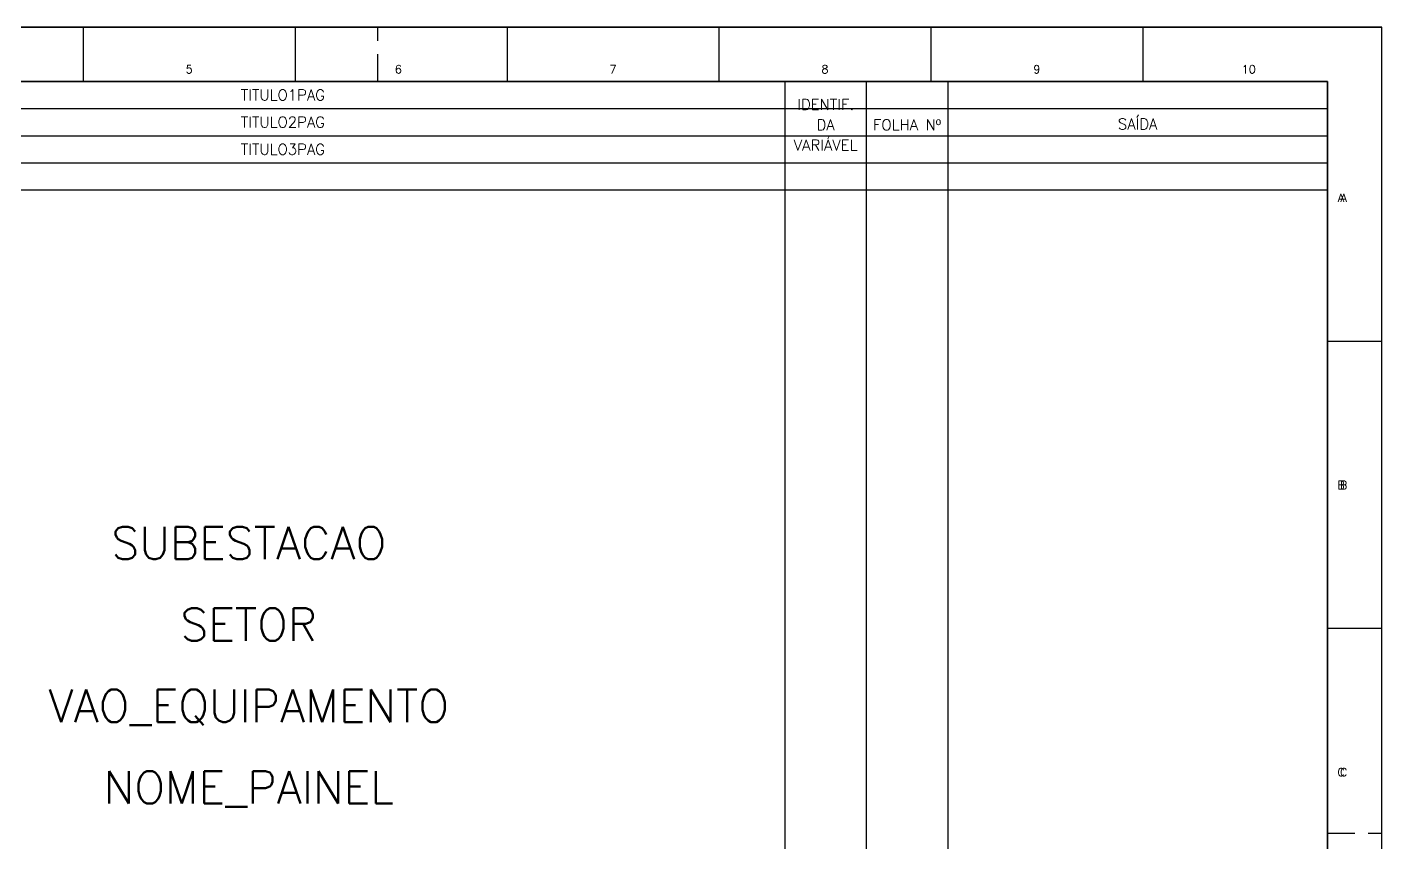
# Model space of a CAD drawing. Header units: millimetres. Extents: x 0 to 420, y 0 to 297.
# Drawn here: x 170.4 to 420, y 146.7 to 297 of the extents above; entities that cross this region are included whole.
import ezdxf
from ezdxf.enums import TextEntityAlignment as Align

# ---------------------------------------------------------------- set-up
doc = ezdxf.new("R2010")
doc.units = ezdxf.units.MM
doc.linetypes.add('DASHED', pattern=[0.75, 0.5, -0.25])
for name, color, linetype in [('-1', 7, 'Continuous'), ('-3', 7, 'Continuous'), ('1', 7, 'Continuous'), ('DLOG1_LINHA123', 7, 'Continuous'), ('ELET1_LINHA123', 7, 'Continuous'), ('ELET2_LINHA4', 7, 'Continuous')]:
    doc.layers.add(name, color=color, linetype=linetype)
doc.styles.add('RA80', font='ROMANS.SHX')
doc.styles.add('ROMANS', font='romans.shx')

msp = doc.modelspace()

# ---------------------------------------------------------------- linework, layer by layer
at = {"layer": '-1', "color": 1}
for p, q in [((0, 297), (420, 297)), ((180.7, 297), (180.7, 287)), ((219.75, 297), (219.75, 287)), ((258.8, 297), (258.8, 287)), ((297.85, 297), (297.85, 287)), ((336.9, 297), (336.9, 287)), ((375.95, 297), (375.95, 287)), ((420, 0), (420, 297)), ((420, 239.1), (410, 239.1)), ((420, 186.2), (410, 186.2))]:
    msp.add_line(p, q, dxfattribs=at)
at = {"layer": '-1', "color": 7, "linetype": 'DASHED', "ltscale": 10}
for p, q in [((235, 287), (235, 297)), ((409.99, 148.5), (420, 148.5)), ((409.99, 148.5), (420, 148.5))]:
    msp.add_line(p, q, dxfattribs=at)
at = {"layer": '-1', "color": 5}
for p, q in [((25, 287), (410, 287)), ((410, 287), (410, 10))]:
    msp.add_line(p, q, dxfattribs=at)
at = {"layer": '-3'}
for p, q in [((310, 287), (310, 28.4)), ((340, 287), (340, 28.4))]:
    msp.add_line(p, q, dxfattribs=at)
at = {"layer": '-3', "color": 7}
msp.add_line((25, 272), (410, 272), dxfattribs=at)
at = {"layer": '-3'}
msp.add_lwpolyline([(325, 287), (325, 28.4)], dxfattribs=at)
at = {"layer": '1', "color": 1}
for p, q in [((420, 297), (0, 297)), ((180.7, 297), (180.7, 287)), ((219.75, 297), (219.75, 287)), ((258.8, 297), (258.8, 287)), ((297.85, 297), (297.85, 287)), ((336.9, 297), (336.9, 287)), ((375.95, 297), (375.95, 287)), ((420, 0), (420, 297)), ((420, 239.1), (410, 239.1)), ((420, 186.2), (410, 186.2))]:
    msp.add_line(p, q, dxfattribs=at)
at = {"layer": '1', "color": 7, "linetype": 'DASHED', "ltscale": 10}
for p, q in [((235, 287), (235, 297)), ((410, 148.5), (420, 148.5)), ((410, 148.5), (420, 148.5))]:
    msp.add_line(p, q, dxfattribs=at)
at = {"layer": '1', "color": 6}
for p, q in [((410, 287), (25, 287)), ((410, 10), (410, 287))]:
    msp.add_line(p, q, dxfattribs=at)
at = {"layer": 'DLOG1_LINHA123', "color": 7}
for p, q in [((25, 282), (410, 282)), ((25, 277), (410, 277))]:
    msp.add_line(p, q, dxfattribs=at)
at = {"layer": 'ELET1_LINHA123', "color": 7}
for p, q in [((25, 282), (410, 282)), ((25, 277), (410, 277)), ((25, 272), (410, 272))]:
    msp.add_line(p, q, dxfattribs=at)
at = {"layer": 'ELET2_LINHA4', "color": 7}
msp.add_lwpolyline([(25, 267), (25, 267), (410, 267), (410, 267)], dxfattribs=at)

# ---------------------------------------------------------------- texts
at = {"layer": '-1', "style": 'RA80'}
for s, p in [('5', (200.22, 289.23)), ('6', (238.77, 289.23)), ('7', (278.32, 289.23)), ('8', (317.37, 289.23)), ('9', (356.42, 289.23)), ('10', (395.47, 289.23)), ('A', (412.96, 265.55)), ('B', (412.96, 212.65)), ('C', (412.96, 159.75))]:
    msp.add_text(s, height=1.5, dxfattribs=at).set_placement(p, align=Align.MIDDLE_CENTER)
at = {"layer": '-1', "color": 7, "lineweight": -3, "style": 'ROMANS'}
for tag, p in [('TITULO1PAG', (217.5, 284.5)), ('TITULO2PAG', (217.5, 279.5)), ('TITULO3PAG', (217.5, 274.5))]:
    msp.add_attdef(tag, text='', height=2, dxfattribs=at).set_placement(p, align=Align.MIDDLE_CENTER)
at = {"layer": '-3', "style": 'ROMANS'}
msp.add_text('SAÍDA', height=2, dxfattribs=at).set_placement((375, 279.5), align=Align.MIDDLE)
at = {"layer": '-3', "lineweight": 9, "char_height": 2, "width": 13, "attachment_point": 5, "line_spacing_factor": 1.125, "style": 'ROMANS'}
for s, insert in [('IDENTIF. DA VARIÁVEL', (317.5, 279)), ('FOLHA Nº', (332.5, 279))]:
    msp.add_mtext(s, dxfattribs=dict(at, insert=insert))
at = {"layer": '1', "style": 'RA80'}
for s, p in [('5', (200.22, 289.23)), ('6', (238.77, 289.23)), ('7', (278.32, 289.23)), ('8', (317.37, 289.23)), ('9', (356.42, 289.23)), ('10', (395.47, 289.23)), ('A', (412.46, 265.55)), ('B', (412.46, 212.65)), ('C', (412.46, 159.75))]:
    msp.add_text(s, height=1.5, dxfattribs=at).set_placement(p, align=Align.MIDDLE_CENTER)
at = {"layer": '1', "color": 3, "lineweight": -3, "style": 'ROMANS'}
for tag, p in [('SUBESTACAO', (211.21, 201.97)), ('SETOR', (211.21, 186.97)), ('VAO_EQUIPAMENTO', (211.21, 171.97)), ('NOME_PAINEL', (211.21, 156.97))]:
    msp.add_attdef(tag, text='', height=6, dxfattribs=at).set_placement(p, align=Align.MIDDLE_CENTER)

doc.saveas('drawing.dxf')
